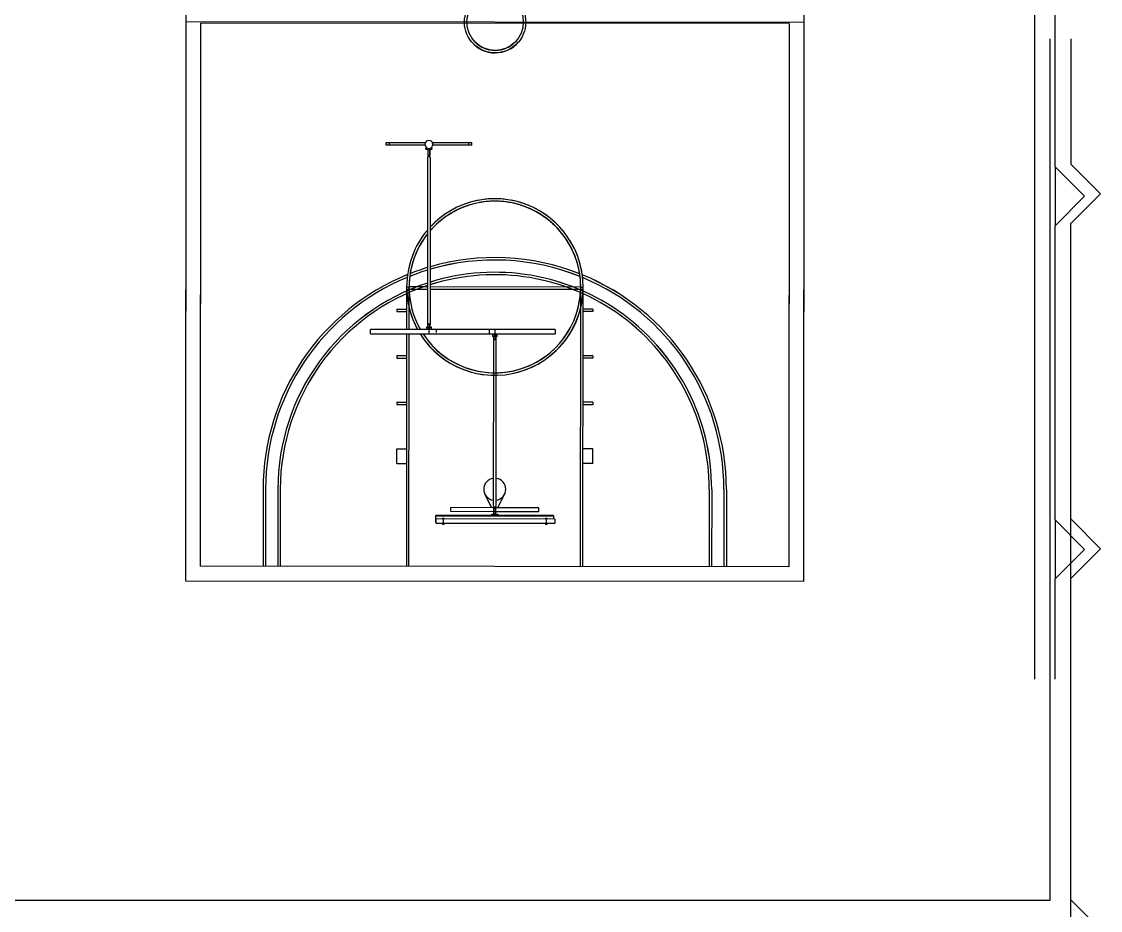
# Model space of a CAD drawing. Header units: inches. Extents: x 9349 to 17082, y 17684 to 25415.
# Drawn here: x 15592 to 16472, y 23291 to 24016 of the extents above; entities that cross this region are included whole.
import ezdxf

# ---------------------------------------------------------------- set-up
doc = ezdxf.new("R2010")
doc.units = ezdxf.units.IN
doc.header["$LTSCALE"] = 0.25
doc.header["$MEASUREMENT"] = 0
doc.layers.add('BACKGROUND', color=8, linetype='Continuous')

msp = doc.modelspace()

# ---------------------------------------------------------------- linework, layer by layer
at = {"layer": 'BACKGROUND'}
for p, q in [((16418.21, 24729.21), (16418.21, 23479.21)), ((15725.89, 23559.39), (15726.53, 24471.39)), ((16230.53, 24471.04), (16229.89, 23559.04)), ((16435.21, 23897.21), (16435.21, 24137.21)), ((16230.21, 24015.04), (15726.21, 24015.39)), ((15737.9, 23571.38), (15738.21, 24014.38)), ((16218.21, 24014.05), (15738.21, 24014.38)), ((16218.21, 24014.05), (16217.9, 23571.05)), ((15725.89, 23559.39), (15726.2, 23999.17)), ((15737.9, 23571.38), (15738.2, 23999.17)), ((16218.2, 23999.17), (16217.9, 23571.05)), ((16230.2, 23999.17), (16229.89, 23559.04)), ((16418.21, 23999.17), (16418.21, 23479.21)), ((16435.21, 23897.21), (16435.21, 23999.17)), ((15889.21, 23917.03), (15891.88, 23917.03)), ((15889.21, 23914.93), (15889.21, 23917.03)), ((15889.21, 23917.03), (15891.88, 23917.03)), ((15889.21, 23914.93), (15889.21, 23917.03)), ((15891.88, 23917.03), (15921.02, 23917.03)), ((15891.88, 23917.03), (15891.88, 23914.93)), ((15891.88, 23917.03), (15921.02, 23917.03)), ((15891.88, 23917.03), (15891.88, 23914.93)), ((15921.02, 23917.03), (15921.02, 23916.41)), ((15921.02, 23917.03), (15921.02, 23916.41)), ((15927.4, 23917.03), (15956.54, 23917.03)), ((15927.4, 23917.03), (15927.4, 23916.4)), ((15927.4, 23917.03), (15956.54, 23917.03)), ((15927.4, 23917.03), (15927.4, 23916.38)), ((15956.54, 23917.03), (15959.21, 23917.03)), ((15956.54, 23917.03), (15956.54, 23914.93)), ((15956.54, 23917.03), (15959.21, 23917.03)), ((15956.54, 23917.03), (15956.54, 23914.93)), ((15959.21, 23914.93), (15959.21, 23917.03)), ((15959.21, 23914.93), (15959.21, 23917.03)), ((15891.88, 23914.93), (15889.21, 23914.93)), ((15891.88, 23914.93), (15889.21, 23914.93)), ((15920.98, 23914.93), (15891.88, 23914.93)), ((15920.98, 23914.93), (15891.88, 23914.93)), ((15921.71, 23911.68), (15921.71, 23912.49)), ((15921.71, 23912.49), (15922.89, 23912.49)), ((15921.71, 23911.68), (15921.71, 23912.49)), ((15921.71, 23912.49), (15922.89, 23912.49)), ((15921.71, 23911.68), (15926.72, 23911.68)), ((15921.71, 23911.61), (15921.71, 23911.68)), ((15921.71, 23911.68), (15926.72, 23911.68)), ((15921.71, 23911.61), (15921.71, 23911.68)), ((15926.72, 23911.61), (15921.71, 23911.61)), ((15926.72, 23911.61), (15921.71, 23911.61)), ((15922.89, 23912.49), (15922.96, 23912.49)), ((15923.46, 23911.36), (15923.46, 23906.15)), ((15923.46, 23911.36), (15923.46, 23906.15)), ((15923.59, 23906.15), (15923.59, 23911.36)), ((15923.59, 23906.15), (15923.59, 23911.36)), ((15923.71, 23911.49), (15924.71, 23911.49)), ((15923.71, 23911.49), (15924.71, 23911.49)), ((15924.84, 23911.36), (15924.84, 23906.15)), ((15924.84, 23911.36), (15924.84, 23906.15)), ((15924.96, 23906.15), (15924.96, 23911.36)), ((15924.96, 23906.15), (15924.96, 23911.36)), ((15925.46, 23912.49), (15925.53, 23912.49)), ((15925.53, 23912.49), (15926.71, 23912.49)), ((15925.53, 23912.49), (15926.71, 23912.49)), ((15926.71, 23912.49), (15926.71, 23911.68)), ((15926.71, 23912.49), (15926.71, 23911.68)), ((15926.72, 23911.68), (15926.72, 23911.61)), ((15926.72, 23911.68), (15926.72, 23911.61)), ((15956.54, 23914.93), (15927.45, 23914.93)), ((15956.54, 23914.93), (15927.45, 23914.93)), ((15959.21, 23914.93), (15956.54, 23914.93)), ((15959.21, 23914.93), (15956.54, 23914.93)), ((15923.02, 23904.65), (15923.02, 23768.23)), ((15923.02, 23904.65), (15923.02, 23768.23)), ((15923.46, 23906.15), (15923.59, 23906.15)), ((15923.46, 23906.15), (15923.59, 23906.15)), ((15923.83, 23906.62), (15923.83, 23905.49)), ((15923.83, 23906.62), (15923.83, 23905.49)), ((15924.58, 23905.49), (15924.58, 23906.62)), ((15924.58, 23905.49), (15924.58, 23906.62)), ((15924.84, 23906.15), (15924.96, 23906.15)), ((15924.84, 23906.15), (15924.96, 23906.15)), ((15925.4, 23768.23), (15925.4, 23904.65)), ((15925.4, 23768.23), (15925.4, 23904.65)), ((16459.21, 23873.21), (16435.21, 23897.21)), ((16459.21, 23873.21), (16435.21, 23897.21)), ((16435.21, 23897.21), (16435.21, 23849.21)), ((16435.21, 23849.21), (16459.21, 23873.21)), ((16435.21, 23849.21), (16459.21, 23873.21)), ((16435.21, 23609.21), (16435.21, 23849.21)), ((16435.21, 23609.21), (16435.21, 23849.21)), ((15906.06, 23799.27), (15906.03, 23764.47)), ((15906.06, 23799.27), (15906.03, 23764.47)), ((15906.06, 23799.27), (15908.06, 23799.26)), ((15906.06, 23799.27), (15908.06, 23799.26)), ((15923.02, 23797.25), (15906.06, 23797.27)), ((15923.02, 23797.25), (15906.06, 23797.27)), ((15908.03, 23764.47), (15908.06, 23799.26)), ((15908.03, 23764.47), (15908.06, 23799.26)), ((15923.02, 23799.25), (15908.06, 23799.26)), ((15923.02, 23799.25), (15908.06, 23799.26)), ((16048.06, 23799.17), (15925.39, 23799.25)), ((16050.06, 23797.16), (15925.39, 23797.25)), ((16050.06, 23797.16), (15925.39, 23797.25)), ((16048.06, 23799.17), (15925.4, 23799.25)), ((16047.9, 23571.17), (16048.06, 23799.17)), ((16047.9, 23571.17), (16048.06, 23799.17)), ((16048.06, 23799.17), (16050.06, 23799.16)), ((16048.06, 23799.17), (16050.06, 23799.16)), ((16049.9, 23571.16), (16050.06, 23799.16)), ((16049.9, 23571.16), (16050.06, 23799.16)), ((15898.05, 23781.27), (15898.05, 23779.27)), ((15898.05, 23781.27), (15906.05, 23781.27)), ((15898.05, 23781.27), (15898.05, 23779.27)), ((15898.05, 23781.27), (15906.05, 23781.27)), ((15898.05, 23779.27), (15906.05, 23779.27)), ((15898.05, 23779.27), (15906.05, 23779.27)), ((16058.05, 23781.16), (16050.05, 23781.16)), ((16058.05, 23781.16), (16050.05, 23781.16)), ((16058.05, 23779.16), (16050.05, 23779.16)), ((16058.05, 23779.16), (16050.05, 23779.16)), ((16058.05, 23781.16), (16058.05, 23779.16)), ((16058.05, 23781.16), (16058.05, 23779.16)), ((15922.21, 23766.51), (15926.21, 23766.51)), ((15922.21, 23766.51), (15922.21, 23766.47)), ((15922.21, 23766.51), (15926.21, 23766.51)), ((15922.21, 23766.51), (15922.21, 23766.47)), ((15922.21, 23766.47), (15922.21, 23764.47)), ((15926.21, 23766.47), (15922.21, 23766.47)), ((15922.21, 23766.47), (15922.21, 23764.44)), ((15926.21, 23766.47), (15922.21, 23766.47)), ((15924.77, 23768.69), (15923.65, 23768.69)), ((15923.65, 23768.63), (15923.65, 23768.69)), ((15924.77, 23768.69), (15923.65, 23768.69)), ((15923.65, 23768.63), (15923.65, 23768.68)), ((15923.65, 23766.51), (15923.65, 23768.63)), ((15923.65, 23766.51), (15923.65, 23768.63)), ((15924.77, 23766.47), (15923.65, 23766.47)), ((15923.65, 23766.47), (15923.65, 23765.93)), ((15924.77, 23766.47), (15923.65, 23766.47)), ((15923.65, 23766.47), (15923.65, 23765.93)), ((15923.71, 23765.93), (15923.71, 23766.43)), ((15923.71, 23766.43), (15924.71, 23766.43)), ((15923.71, 23765.93), (15923.71, 23766.43)), ((15923.71, 23766.43), (15924.71, 23766.43)), ((15923.71, 23766.43), (15923.71, 23765.93)), ((15924.71, 23766.43), (15924.71, 23765.93)), ((15924.71, 23766.43), (15924.71, 23765.93)), ((15924.71, 23765.93), (15924.71, 23766.43)), ((15924.77, 23768.69), (15924.77, 23768.63)), ((15924.77, 23768.68), (15924.77, 23768.63)), ((15924.77, 23768.63), (15924.77, 23766.51)), ((15924.77, 23768.63), (15924.77, 23766.51)), ((15924.77, 23765.93), (15924.77, 23766.47)), ((15924.77, 23765.93), (15924.77, 23766.47)), ((15926.21, 23766.47), (15926.21, 23766.51)), ((15926.21, 23766.47), (15926.21, 23766.51)), ((15926.21, 23764.47), (15926.21, 23766.47)), ((15926.21, 23764.44), (15926.21, 23766.47)), ((15973.3, 23764.48), (15876.54, 23764.48)), ((15973.3, 23764.48), (15876.54, 23764.48)), ((15876.54, 23764.04), (15876.54, 23764.47)), ((15876.54, 23764.04), (15876.54, 23764.47)), ((15876.54, 23760.98), (15876.54, 23764.04)), ((15876.54, 23760.98), (15876.54, 23764.04)), ((15876.54, 23760.98), (15973.3, 23760.98)), ((15876.54, 23760.98), (15973.3, 23760.98)), ((15906.03, 23760.98), (15905.9, 23571.27)), ((15906.03, 23760.98), (15905.9, 23571.27)), ((15907.9, 23571.26), (15908.03, 23760.98)), ((15907.9, 23571.26), (15908.03, 23760.98)), ((15923.65, 23765.93), (15923.71, 23765.93)), ((15923.65, 23765.93), (15923.65, 23764.52)), ((15923.65, 23765.93), (15923.71, 23765.93)), ((15923.65, 23765.93), (15923.65, 23764.44)), ((15923.71, 23765.93), (15923.71, 23764.52)), ((15923.71, 23765.93), (15923.71, 23764.44)), ((15924.09, 23765.95), (15924.09, 23764.14)), ((15924.09, 23765.95), (15924.09, 23764.14)), ((15924.34, 23764.14), (15924.34, 23765.95)), ((15924.34, 23764.14), (15924.34, 23765.95)), ((15924.71, 23765.93), (15924.77, 23765.93)), ((15924.71, 23765.93), (15924.71, 23764.52)), ((15924.71, 23765.93), (15924.77, 23765.93)), ((15924.71, 23765.93), (15924.71, 23764.44)), ((15924.77, 23765.93), (15924.77, 23764.52)), ((15924.77, 23765.93), (15924.77, 23764.44)), ((16027.13, 23764.42), (15930.36, 23764.48)), ((15930.36, 23764.48), (15930.36, 23764.48)), ((15930.36, 23764.31), (15930.36, 23764.39)), ((15930.36, 23764.06), (15930.36, 23764.19)), ((15930.36, 23763.71), (15930.36, 23764)), ((15930.36, 23763.3), (15930.36, 23763.63)), ((15930.36, 23762.95), (15930.36, 23763.2)), ((15930.36, 23762.51), (15930.36, 23762.73)), ((15930.36, 23762.17), (15930.36, 23762.27)), ((15930.36, 23760.98), (16027.13, 23760.92)), ((15973.3, 23764.47), (15973.3, 23764.04)), ((15973.3, 23764.47), (15973.3, 23764.19)), ((15973.3, 23764.17), (15973.3, 23764.04)), ((15973.3, 23764.04), (15973.3, 23760.98)), ((15973.3, 23764.04), (15973.3, 23763.87)), ((15973.3, 23763.87), (15973.3, 23763.49)), ((15973.3, 23763.45), (15973.3, 23763.05)), ((15973.3, 23762.97), (15973.3, 23762.72)), ((15976.03, 23760.99), (15976.03, 23758.96)), ((15976.03, 23758.96), (15980.03, 23758.96)), ((15976.03, 23758.96), (15976.03, 23758.92)), ((15980.03, 23758.92), (15976.03, 23758.92)), ((15977.47, 23760.99), (15977.47, 23759.5)), ((15977.53, 23759.5), (15977.47, 23759.5)), ((15977.47, 23759.5), (15977.47, 23758.96)), ((15977.47, 23758.96), (15978.59, 23758.96)), ((15977.47, 23756.8), (15977.47, 23758.92)), ((15977.53, 23760.99), (15977.53, 23759.5)), ((15977.53, 23759), (15977.53, 23759.5)), ((15977.53, 23759.5), (15977.53, 23759)), ((15978.53, 23759), (15977.53, 23759)), ((15977.91, 23761.29), (15977.91, 23759.48)), ((15978.16, 23759.48), (15978.16, 23761.29)), ((15978.53, 23760.98), (15978.53, 23759.5)), ((15978.59, 23759.5), (15978.53, 23759.5)), ((15978.53, 23759.5), (15978.53, 23759)), ((15978.53, 23759), (15978.53, 23759.5)), ((15978.6, 23760.98), (15978.59, 23759.5)), ((15978.59, 23758.96), (15978.59, 23759.5)), ((15978.59, 23758.92), (15978.59, 23756.8)), ((15980.03, 23758.96), (15980.03, 23760.98)), ((15980.03, 23758.92), (15980.03, 23758.96)), ((16027.13, 23764.42), (16027.13, 23761.35)), ((16027.13, 23761.35), (16027.13, 23760.92)), ((15976.84, 23757.2), (15976.75, 23620.78)), ((15977.47, 23756.75), (15977.47, 23756.8)), ((15977.47, 23756.74), (15978.59, 23756.74)), ((15978.59, 23756.8), (15978.59, 23756.75)), ((15979.12, 23620.78), (15979.22, 23757.2)), ((15898.02, 23743.27), (15898.02, 23741.27)), ((15898.02, 23743.27), (15906.02, 23743.27)), ((15898.02, 23743.27), (15898.02, 23741.27)), ((15898.02, 23743.27), (15906.02, 23743.27)), ((15898.02, 23741.27), (15906.02, 23741.27)), ((15898.02, 23741.27), (15906.02, 23741.27)), ((16058.02, 23743.16), (16050.02, 23743.16)), ((16058.02, 23743.16), (16050.02, 23743.16)), ((16058.02, 23741.16), (16050.02, 23741.16)), ((16058.02, 23741.16), (16050.02, 23741.16)), ((16058.02, 23743.16), (16058.02, 23741.16)), ((16058.02, 23743.16), (16058.02, 23741.16)), ((15897.99, 23705.27), (15897.99, 23703.27)), ((15897.99, 23705.27), (15905.99, 23705.27)), ((15897.99, 23705.27), (15897.99, 23703.27)), ((15897.99, 23705.27), (15905.99, 23705.27)), ((16057.99, 23705.16), (16049.99, 23705.16)), ((16057.99, 23705.16), (16049.99, 23705.16)), ((16057.99, 23705.16), (16057.99, 23703.16)), ((16057.99, 23705.16), (16057.99, 23703.16)), ((15897.99, 23703.27), (15905.99, 23703.27)), ((15897.99, 23703.27), (15905.99, 23703.27)), ((16057.99, 23703.16), (16049.99, 23703.16)), ((16057.99, 23703.16), (16049.99, 23703.16)), ((15897.96, 23655.27), (15897.97, 23667.27)), ((15897.96, 23655.27), (15897.97, 23667.27)), ((15897.97, 23667.27), (15905.97, 23667.27)), ((15897.97, 23667.27), (15905.97, 23667.27)), ((16057.97, 23667.16), (16049.97, 23667.16)), ((16057.97, 23667.16), (16049.97, 23667.16)), ((16057.96, 23655.16), (16057.97, 23667.16)), ((16057.96, 23655.16), (16057.97, 23667.16)), ((15897.96, 23655.27), (15905.96, 23655.27)), ((15897.96, 23655.27), (15905.96, 23655.27)), ((16057.96, 23655.16), (16049.96, 23655.16)), ((16057.96, 23655.16), (16049.96, 23655.16)), ((15788.94, 23634.35), (15788.9, 23571.35)), ((15788.94, 23634.35), (15788.9, 23571.35)), ((15790.94, 23634.35), (15790.9, 23571.35)), ((15790.94, 23634.35), (15790.9, 23571.35)), ((15800.94, 23634.34), (15800.9, 23571.34)), ((15800.94, 23634.34), (15800.9, 23571.34)), ((15802.94, 23634.34), (15802.9, 23571.34)), ((15802.94, 23634.34), (15802.9, 23571.34)), ((16152.94, 23634.09), (16152.9, 23571.09)), ((16152.94, 23634.09), (16152.9, 23571.09)), ((16154.94, 23634.09), (16154.9, 23571.09)), ((16154.94, 23634.09), (16154.9, 23571.09)), ((16164.94, 23634.08), (16164.9, 23571.08)), ((16164.94, 23634.08), (16164.9, 23571.08)), ((16166.94, 23634.08), (16166.9, 23571.08)), ((16166.94, 23634.08), (16166.9, 23571.08)), ((15975.43, 23619.22), (15969.91, 23630.16)), ((15980.43, 23619.21), (15985.97, 23630.15)), ((15977.18, 23619.22), (15941.93, 23619.24)), ((15941.93, 23619.24), (15941.93, 23616.24)), ((15977.31, 23619.29), (15977.18, 23619.29)), ((15977.18, 23619.29), (15977.18, 23614.07)), ((15977.3, 23614.07), (15977.31, 23619.29)), ((15977.58, 23619.22), (15977.31, 23619.22)), ((15977.55, 23619.94), (15977.55, 23618.81)), ((15978.56, 23619.21), (15978.28, 23619.21)), ((15978.3, 23618.81), (15978.3, 23619.94)), ((15978.56, 23619.28), (15978.55, 23614.07)), ((15978.68, 23619.28), (15978.56, 23619.28)), ((15978.68, 23614.07), (15978.68, 23619.28)), ((16013.93, 23619.19), (15978.68, 23619.21)), ((16013.93, 23616.19), (16013.93, 23619.19)), ((15929.92, 23607.21), (15929.93, 23612.35)), ((15929.93, 23612.51), (15929.93, 23612.78)), ((16025.93, 23612.71), (15929.93, 23612.78)), ((15929.93, 23612.51), (16025.93, 23612.44)), ((15929.93, 23612.35), (15929.93, 23612.51)), ((16025.93, 23612.44), (15929.93, 23612.51)), ((16025.93, 23612.29), (15929.93, 23612.35)), ((16027.02, 23609.96), (15930.25, 23610.03)), ((15930.25, 23606.53), (15930.25, 23610.03)), ((15935.36, 23610.62), (15935.43, 23610.62)), ((15935.36, 23610.62), (15935.36, 23610.02)), ((15935.43, 23610.62), (15936.43, 23610.62)), ((15935.43, 23610.62), (15935.43, 23610.02)), ((15936.43, 23610.62), (15936.49, 23610.62)), ((15936.43, 23610.62), (15936.43, 23610.02)), ((15936.49, 23610.62), (15936.49, 23610.02)), ((15941.93, 23616.24), (15977.18, 23616.22)), ((15975.42, 23613.82), (15980.43, 23613.81)), ((15975.42, 23613.76), (15975.42, 23613.82)), ((15975.42, 23612.94), (15975.42, 23613.76)), ((15980.43, 23613.75), (15975.42, 23613.76)), ((15976.61, 23612.94), (15975.42, 23612.94)), ((15977.31, 23616.22), (15978.56, 23616.21)), ((15978.43, 23613.94), (15977.43, 23613.94)), ((15978.68, 23616.21), (16013.93, 23616.19)), ((15980.42, 23612.94), (15979.25, 23612.94)), ((15980.42, 23613.75), (15980.42, 23612.94)), ((15980.43, 23613.81), (15980.43, 23613.75)), ((16019.36, 23610.56), (16019.43, 23610.56)), ((16019.36, 23610.56), (16019.36, 23609.97)), ((16019.43, 23610.56), (16020.43, 23610.56)), ((16019.43, 23610.56), (16019.43, 23609.97)), ((16020.43, 23610.56), (16020.49, 23610.56)), ((16020.43, 23610.56), (16020.43, 23609.97)), ((16020.49, 23610.56), (16020.49, 23609.97)), ((16025.93, 23612.71), (16025.93, 23612.44)), ((16025.93, 23612.44), (16025.93, 23612.29)), ((16025.93, 23612.29), (16025.93, 23609.96)), ((16027.02, 23609.96), (16027.02, 23606.46)), ((16459.21, 23585.21), (16435.21, 23609.21)), ((16459.21, 23585.21), (16435.21, 23609.21)), ((16435.21, 23609.21), (16435.21, 23561.21)), ((15929.92, 23607.05), (15929.92, 23607.21)), ((15930.25, 23607.21), (15929.92, 23607.21)), ((15930.25, 23607.05), (15929.92, 23607.05)), ((15929.92, 23606.78), (15929.92, 23607.05)), ((15930.25, 23607.05), (15929.92, 23607.05)), ((15930.25, 23606.78), (15929.92, 23606.78)), ((15930.25, 23606.53), (16027.02, 23606.46)), ((15935.36, 23606.53), (15935.36, 23605.62)), ((15935.42, 23605.62), (15935.36, 23605.62)), ((15935.42, 23606.53), (15935.42, 23605.62)), ((15936.42, 23605.62), (15935.42, 23605.62)), ((15936.42, 23606.53), (15936.42, 23605.62)), ((15936.49, 23605.62), (15936.42, 23605.62)), ((15936.49, 23606.53), (15936.49, 23605.62)), ((16019.36, 23606.47), (16019.36, 23605.56)), ((16019.42, 23605.56), (16019.36, 23605.56)), ((16019.42, 23606.47), (16019.42, 23605.56)), ((16020.42, 23605.56), (16019.42, 23605.56)), ((16020.42, 23606.47), (16020.42, 23605.56)), ((16020.49, 23605.56), (16020.42, 23605.56)), ((16020.49, 23606.47), (16020.49, 23605.56)), ((16435.21, 23561.21), (16459.21, 23585.21)), ((16435.21, 23561.21), (16459.21, 23585.21)), ((16217.9, 23571.05), (15737.9, 23571.38)), ((16217.9, 23571.05), (15737.9, 23571.38)), ((16229.89, 23559.04), (15725.89, 23559.39)), ((16229.89, 23559.04), (15725.89, 23559.39)), ((16435.21, 23479.21), (16435.21, 23561.21)), ((16435.21, 23479.21), (16435.21, 23561.21))]:
    msp.add_line(p, q, dxfattribs=at)
for points in [[(13897.46, 23299.2), (16430.97, 23299.2), (16430.97, 24001.53)], [(16448, 24001.53), (16448, 23899.33)], [(16448, 23851.08), (16472.1, 23875.18), (16448, 23899.32)], [(16448, 23561.51), (16472.1, 23585.6), (16448, 23610.02)], [(16448.01, 23265.15), (16465.02, 23282.16), (16448.01, 23299.22)]]:
    msp.add_lwpolyline(points, dxfattribs=at)
at = {"layer": 'BACKGROUND', "ltscale": 1.359887}
msp.add_lwpolyline([(16448, 22953.66), (16448, 23851.11)], dxfattribs=at)
at = {"layer": 'BACKGROUND', "flags": 128}
for points in [[(15924.09, 23764.14), (15924.09, 23764.09), (15924.09, 23764.03), (15924.09, 23763.98), (15924.09, 23763.92), (15924.09, 23763.86), (15924.09, 23763.8), (15924.09, 23763.74), (15924.09, 23763.68), (15924.09, 23763.61), (15924.09, 23763.55), (15924.09, 23763.48), (15924.09, 23763.41), (15924.09, 23763.34), (15924.09, 23763.27), (15924.09, 23763.19), (15924.09, 23763.12), (15924.09, 23763.05), (15924.09, 23762.97), (15924.09, 23762.9), (15924.09, 23762.82), (15924.09, 23762.75), (15924.09, 23762.67), (15924.09, 23762.6), (15924.09, 23762.52), (15924.09, 23762.45), (15924.09, 23762.38), (15924.09, 23762.3), (15924.09, 23762.23), (15924.09, 23762.16), (15924.09, 23762.09), (15924.09, 23762.02), (15924.09, 23761.95), (15924.09, 23761.88), (15924.09, 23761.81), (15924.09, 23761.75), (15924.09, 23761.69), (15924.09, 23761.62), (15924.09, 23761.57), (15924.09, 23761.51), (15924.09, 23761.45), (15924.09, 23761.4), (15924.09, 23761.35), (15924.09, 23761.3), (15924.09, 23761.25), (15924.09, 23761.2), (15924.09, 23761.16), (15924.09, 23761.12), (15924.09, 23761.08), (15924.09, 23761.05), (15924.09, 23761.02), (15924.09, 23760.99), (15924.09, 23760.96), (15924.09, 23760.94), (15924.09, 23760.92), (15924.09, 23760.9), (15924.09, 23760.88), (15924.09, 23760.87), (15924.09, 23760.86), (15924.09, 23760.86), (15924.09, 23760.85), (15924.09, 23760.85)], [(15924.09, 23764.14), (15924.09, 23764.09), (15924.09, 23764.03), (15924.09, 23763.98), (15924.09, 23763.92), (15924.09, 23763.86), (15924.09, 23763.8), (15924.09, 23763.74), (15924.09, 23763.68), (15924.09, 23763.61), (15924.09, 23763.55), (15924.09, 23763.48), (15924.09, 23763.41), (15924.09, 23763.34), (15924.09, 23763.27), (15924.09, 23763.19), (15924.09, 23763.12), (15924.09, 23763.05), (15924.09, 23762.97), (15924.09, 23762.9), (15924.09, 23762.82), (15924.09, 23762.75), (15924.09, 23762.67), (15924.09, 23762.6), (15924.09, 23762.52), (15924.09, 23762.45), (15924.09, 23762.38), (15924.09, 23762.3), (15924.09, 23762.23), (15924.09, 23762.16), (15924.09, 23762.09), (15924.09, 23762.02), (15924.09, 23761.95), (15924.09, 23761.88), (15924.09, 23761.81), (15924.09, 23761.75), (15924.09, 23761.69), (15924.09, 23761.62), (15924.09, 23761.57), (15924.09, 23761.51), (15924.09, 23761.45), (15924.09, 23761.4), (15924.09, 23761.35), (15924.09, 23761.3), (15924.09, 23761.25), (15924.09, 23761.2), (15924.09, 23761.16), (15924.09, 23761.12), (15924.09, 23761.08), (15924.09, 23761.05), (15924.09, 23761.02), (15924.09, 23760.99), (15924.09, 23760.96), (15924.09, 23760.94), (15924.09, 23760.92), (15924.09, 23760.9), (15924.09, 23760.88), (15924.09, 23760.87), (15924.09, 23760.86), (15924.09, 23760.86), (15924.09, 23760.85), (15924.09, 23760.85)], [(15924.09, 23760.85), (15924.09, 23760.85), (15924.09, 23760.86), (15924.09, 23760.87), (15924.09, 23760.88), (15924.09, 23760.89), (15924.09, 23760.91), (15924.09, 23760.93), (15924.09, 23760.95), (15924.09, 23760.97), (15924.09, 23761)], [(15924.09, 23760.85), (15924.09, 23760.85), (15924.09, 23760.86), (15924.09, 23760.87), (15924.09, 23760.88), (15924.09, 23760.89), (15924.09, 23760.91), (15924.09, 23760.93), (15924.09, 23760.95), (15924.09, 23760.97), (15924.09, 23761)], [(15924.21, 23760.73), (15924.21, 23760.73), (15924.2, 23760.73), (15924.2, 23760.73), (15924.19, 23760.73), (15924.19, 23760.73), (15924.18, 23760.73), (15924.18, 23760.73), (15924.17, 23760.73), (15924.17, 23760.74), (15924.16, 23760.74), (15924.16, 23760.74), (15924.15, 23760.74), (15924.15, 23760.74), (15924.14, 23760.75), (15924.14, 23760.75), (15924.14, 23760.75), (15924.13, 23760.76), (15924.13, 23760.76), (15924.13, 23760.76), (15924.12, 23760.77), (15924.12, 23760.77), (15924.11, 23760.77), (15924.11, 23760.78), (15924.11, 23760.78), (15924.11, 23760.79), (15924.1, 23760.79), (15924.1, 23760.79), (15924.1, 23760.8), (15924.1, 23760.8), (15924.09, 23760.81), (15924.09, 23760.81), (15924.09, 23760.82), (15924.09, 23760.82), (15924.09, 23760.83), (15924.09, 23760.83), (15924.09, 23760.84), (15924.09, 23760.84), (15924.09, 23760.85), (15924.09, 23760.85), (15924.09, 23760.85)], [(15924.21, 23760.73), (15924.21, 23760.73), (15924.2, 23760.73), (15924.2, 23760.73), (15924.19, 23760.73), (15924.19, 23760.73), (15924.18, 23760.73), (15924.18, 23760.73), (15924.17, 23760.73), (15924.17, 23760.74), (15924.16, 23760.74), (15924.16, 23760.74), (15924.15, 23760.74), (15924.15, 23760.74), (15924.14, 23760.75), (15924.14, 23760.75), (15924.14, 23760.75), (15924.13, 23760.76), (15924.13, 23760.76), (15924.13, 23760.76), (15924.12, 23760.77), (15924.12, 23760.77), (15924.11, 23760.77), (15924.11, 23760.78), (15924.11, 23760.78), (15924.11, 23760.79), (15924.1, 23760.79), (15924.1, 23760.79), (15924.1, 23760.8), (15924.1, 23760.8), (15924.09, 23760.81), (15924.09, 23760.81), (15924.09, 23760.82), (15924.09, 23760.82), (15924.09, 23760.83), (15924.09, 23760.83), (15924.09, 23760.84), (15924.09, 23760.84), (15924.09, 23760.85), (15924.09, 23760.85), (15924.09, 23760.85)], [(15924.34, 23760.85), (15924.34, 23760.85), (15924.34, 23760.84), (15924.34, 23760.84), (15924.33, 23760.83), (15924.33, 23760.83), (15924.33, 23760.82), (15924.33, 23760.82), (15924.33, 23760.81), (15924.33, 23760.81), (15924.33, 23760.8), (15924.32, 23760.8), (15924.32, 23760.8), (15924.32, 23760.79), (15924.32, 23760.79), (15924.31, 23760.78), (15924.31, 23760.78), (15924.31, 23760.77), (15924.31, 23760.77), (15924.3, 23760.77), (15924.3, 23760.76), (15924.29, 23760.76), (15924.29, 23760.76), (15924.29, 23760.75), (15924.28, 23760.75), (15924.28, 23760.75), (15924.27, 23760.75), (15924.27, 23760.74), (15924.27, 23760.74), (15924.26, 23760.74), (15924.26, 23760.74), (15924.25, 23760.73), (15924.25, 23760.73), (15924.24, 23760.73), (15924.24, 23760.73), (15924.23, 23760.73), (15924.23, 23760.73), (15924.22, 23760.73), (15924.22, 23760.73), (15924.21, 23760.73), (15924.21, 23760.73)], [(15924.34, 23760.85), (15924.34, 23760.85), (15924.34, 23760.84), (15924.34, 23760.84), (15924.33, 23760.83), (15924.33, 23760.83), (15924.33, 23760.82), (15924.33, 23760.82), (15924.33, 23760.81), (15924.33, 23760.81), (15924.33, 23760.8), (15924.32, 23760.8), (15924.32, 23760.8), (15924.32, 23760.79), (15924.32, 23760.79), (15924.31, 23760.78), (15924.31, 23760.78), (15924.31, 23760.77), (15924.31, 23760.77), (15924.3, 23760.77), (15924.3, 23760.76), (15924.29, 23760.76), (15924.29, 23760.76), (15924.29, 23760.75), (15924.28, 23760.75), (15924.28, 23760.75), (15924.27, 23760.75), (15924.27, 23760.74), (15924.27, 23760.74), (15924.26, 23760.74), (15924.26, 23760.74), (15924.25, 23760.73), (15924.25, 23760.73), (15924.24, 23760.73), (15924.24, 23760.73), (15924.23, 23760.73), (15924.23, 23760.73), (15924.22, 23760.73), (15924.22, 23760.73), (15924.21, 23760.73), (15924.21, 23760.73)], [(15924.34, 23760.85), (15924.34, 23760.85), (15924.34, 23760.86), (15924.34, 23760.87), (15924.34, 23760.88), (15924.34, 23760.89), (15924.34, 23760.91), (15924.34, 23760.93), (15924.34, 23760.95), (15924.34, 23760.97), (15924.34, 23761), (15924.34, 23761.03), (15924.34, 23761.07), (15924.34, 23761.1), (15924.34, 23761.14), (15924.34, 23761.18), (15924.34, 23761.22), (15924.34, 23761.27), (15924.34, 23761.32), (15924.34, 23761.37), (15924.34, 23761.42), (15924.34, 23761.48), (15924.34, 23761.53), (15924.34, 23761.59), (15924.34, 23761.65), (15924.34, 23761.72), (15924.34, 23761.78), (15924.34, 23761.84), (15924.34, 23761.91), (15924.34, 23761.98), (15924.34, 23762.05), (15924.34, 23762.12), (15924.34, 23762.19), (15924.34, 23762.26), (15924.34, 23762.34), (15924.34, 23762.41), (15924.34, 23762.48), (15924.34, 23762.56), (15924.34, 23762.63), (15924.34, 23762.71), (15924.34, 23762.78), (15924.34, 23762.86), (15924.34, 23762.93), (15924.34, 23763.01), (15924.34, 23763.08), (15924.34, 23763.15), (15924.34, 23763.23), (15924.34, 23763.3), (15924.34, 23763.37), (15924.34, 23763.44), (15924.34, 23763.51), (15924.34, 23763.58), (15924.34, 23763.64), (15924.34, 23763.71), (15924.34, 23763.77), (15924.34, 23763.83), (15924.34, 23763.89), (15924.34, 23763.95), (15924.34, 23764.01), (15924.34, 23764.06), (15924.34, 23764.11), (15924.34, 23764.14)], [(15924.34, 23760.85), (15924.34, 23760.85), (15924.34, 23760.86), (15924.34, 23760.87), (15924.34, 23760.88), (15924.34, 23760.89), (15924.34, 23760.91), (15924.34, 23760.93), (15924.34, 23760.95), (15924.34, 23760.97), (15924.34, 23761), (15924.34, 23761.03), (15924.34, 23761.07), (15924.34, 23761.1), (15924.34, 23761.14), (15924.34, 23761.18), (15924.34, 23761.22), (15924.34, 23761.27), (15924.34, 23761.32), (15924.34, 23761.37), (15924.34, 23761.42), (15924.34, 23761.48), (15924.34, 23761.53), (15924.34, 23761.59), (15924.34, 23761.65), (15924.34, 23761.72), (15924.34, 23761.78), (15924.34, 23761.84), (15924.34, 23761.91), (15924.34, 23761.98), (15924.34, 23762.05), (15924.34, 23762.12), (15924.34, 23762.19), (15924.34, 23762.26), (15924.34, 23762.34), (15924.34, 23762.41), (15924.34, 23762.48), (15924.34, 23762.56), (15924.34, 23762.63), (15924.34, 23762.71), (15924.34, 23762.78), (15924.34, 23762.86), (15924.34, 23762.93), (15924.34, 23763.01), (15924.34, 23763.08), (15924.34, 23763.15), (15924.34, 23763.23), (15924.34, 23763.3), (15924.34, 23763.37), (15924.34, 23763.44), (15924.34, 23763.51), (15924.34, 23763.58), (15924.34, 23763.64), (15924.34, 23763.71), (15924.34, 23763.77), (15924.34, 23763.83), (15924.34, 23763.89), (15924.34, 23763.95), (15924.34, 23764.01), (15924.34, 23764.06), (15924.34, 23764.11), (15924.34, 23764.14)], [(15924.34, 23761), (15924.34, 23760.97), (15924.34, 23760.95), (15924.34, 23760.93), (15924.34, 23760.91), (15924.34, 23760.89), (15924.34, 23760.88), (15924.34, 23760.87), (15924.34, 23760.86), (15924.34, 23760.85), (15924.34, 23760.85)], [(15924.34, 23761), (15924.34, 23760.97), (15924.34, 23760.95), (15924.34, 23760.93), (15924.34, 23760.91), (15924.34, 23760.89), (15924.34, 23760.88), (15924.34, 23760.87), (15924.34, 23760.86), (15924.34, 23760.85), (15924.34, 23760.85)], [(15977.91, 23764.58), (15977.91, 23764.58), (15977.91, 23764.59), (15977.91, 23764.59), (15977.91, 23764.6), (15977.91, 23764.6), (15977.91, 23764.61), (15977.91, 23764.61), (15977.92, 23764.62), (15977.92, 23764.62), (15977.92, 23764.63), (15977.92, 23764.63), (15977.92, 23764.63), (15977.93, 23764.64), (15977.93, 23764.64), (15977.93, 23764.65), (15977.93, 23764.65), (15977.94, 23764.66), (15977.94, 23764.66), (15977.94, 23764.66), (15977.95, 23764.67), (15977.95, 23764.67), (15977.96, 23764.67), (15977.96, 23764.68), (15977.96, 23764.68), (15977.97, 23764.68), (15977.97, 23764.68), (15977.98, 23764.69), (15977.98, 23764.69), (15977.99, 23764.69), (15977.99, 23764.69), (15977.99, 23764.69), (15978, 23764.7), (15978, 23764.7), (15978.01, 23764.7), (15978.01, 23764.7), (15978.02, 23764.7), (15978.02, 23764.7), (15978.03, 23764.7), (15978.03, 23764.7), (15978.04, 23764.7)], [(15977.91, 23764.43), (15977.91, 23764.46), (15977.91, 23764.48), (15977.91, 23764.5), (15977.91, 23764.52), (15977.91, 23764.54), (15977.91, 23764.55), (15977.91, 23764.56), (15977.91, 23764.57), (15977.91, 23764.58), (15977.91, 23764.58)], [(15977.91, 23764.58), (15977.91, 23764.58), (15977.91, 23764.57), (15977.91, 23764.56), (15977.91, 23764.55), (15977.91, 23764.54), (15977.91, 23764.52), (15977.91, 23764.5), (15977.91, 23764.48), (15977.91, 23764.46), (15977.91, 23764.43), (15977.91, 23764.4), (15977.91, 23764.36), (15977.91, 23764.33), (15977.91, 23764.29), (15977.91, 23764.25), (15977.91, 23764.21), (15977.91, 23764.16), (15977.91, 23764.11), (15977.91, 23764.06), (15977.91, 23764.01), (15977.91, 23763.95), (15977.91, 23763.9), (15977.91, 23763.84), (15977.91, 23763.78), (15977.91, 23763.71), (15977.91, 23763.65), (15977.91, 23763.59), (15977.91, 23763.52), (15977.91, 23763.45), (15977.91, 23763.38), (15977.91, 23763.31), (15977.91, 23763.24), (15977.91, 23763.17), (15977.91, 23763.09), (15977.91, 23763.02), (15977.91, 23762.95), (15977.91, 23762.87), (15977.91, 23762.8), (15977.91, 23762.72), (15977.91, 23762.65), (15977.91, 23762.57), (15977.91, 23762.5), (15977.91, 23762.42), (15977.91, 23762.35), (15977.91, 23762.28), (15977.91, 23762.2), (15977.91, 23762.13), (15977.91, 23762.06), (15977.91, 23761.99), (15977.91, 23761.92), (15977.91, 23761.85), (15977.91, 23761.79), (15977.91, 23761.72), (15977.91, 23761.66), (15977.91, 23761.6), (15977.91, 23761.54), (15977.91, 23761.48), (15977.91, 23761.42), (15977.91, 23761.37), (15977.91, 23761.32), (15977.91, 23761.29)], [(15978.04, 23764.7), (15978.04, 23764.7), (15978.05, 23764.7), (15978.05, 23764.7), (15978.06, 23764.7), (15978.06, 23764.7), (15978.06, 23764.7), (15978.07, 23764.7), (15978.07, 23764.7), (15978.08, 23764.69), (15978.08, 23764.69), (15978.09, 23764.69), (15978.09, 23764.69), (15978.1, 23764.68), (15978.1, 23764.68), (15978.11, 23764.68), (15978.11, 23764.68), (15978.11, 23764.67), (15978.12, 23764.67), (15978.12, 23764.67), (15978.12, 23764.66), (15978.13, 23764.66), (15978.13, 23764.66), (15978.13, 23764.65), (15978.14, 23764.65), (15978.14, 23764.64), (15978.14, 23764.64), (15978.15, 23764.64), (15978.15, 23764.63), (15978.15, 23764.63), (15978.15, 23764.62), (15978.15, 23764.62), (15978.15, 23764.61), (15978.16, 23764.61), (15978.16, 23764.6), (15978.16, 23764.6), (15978.16, 23764.59), (15978.16, 23764.59), (15978.16, 23764.58), (15978.16, 23764.58), (15978.16, 23764.58)], [(15978.16, 23761.29), (15978.16, 23761.34), (15978.16, 23761.39), (15978.16, 23761.45), (15978.16, 23761.51), (15978.16, 23761.57), (15978.16, 23761.63), (15978.16, 23761.69), (15978.16, 23761.75), (15978.16, 23761.82), (15978.16, 23761.88), (15978.16, 23761.95), (15978.16, 23762.02), (15978.16, 23762.09), (15978.16, 23762.16), (15978.16, 23762.24), (15978.16, 23762.31), (15978.16, 23762.38), (15978.16, 23762.46), (15978.16, 23762.53), (15978.16, 23762.61), (15978.16, 23762.68), (15978.16, 23762.76), (15978.16, 23762.83), (15978.16, 23762.91), (15978.16, 23762.98), (15978.16, 23763.05), (15978.16, 23763.13), (15978.16, 23763.2), (15978.16, 23763.27), (15978.16, 23763.34), (15978.16, 23763.41), (15978.16, 23763.48), (15978.16, 23763.55), (15978.16, 23763.62), (15978.16, 23763.68), (15978.16, 23763.74), (15978.16, 23763.8), (15978.16, 23763.86), (15978.16, 23763.92), (15978.16, 23763.98), (15978.16, 23764.03), (15978.16, 23764.08), (15978.16, 23764.13), (15978.16, 23764.18), (15978.16, 23764.23), (15978.16, 23764.27), (15978.16, 23764.31), (15978.16, 23764.35), (15978.16, 23764.38), (15978.16, 23764.41), (15978.16, 23764.44), (15978.16, 23764.47), (15978.16, 23764.49), (15978.16, 23764.51), (15978.16, 23764.53), (15978.16, 23764.55), (15978.16, 23764.56), (15978.16, 23764.57), (15978.16, 23764.57), (15978.16, 23764.58), (15978.16, 23764.58)], [(15978.16, 23764.58), (15978.16, 23764.57), (15978.16, 23764.57), (15978.16, 23764.56), (15978.16, 23764.55), (15978.16, 23764.54), (15978.16, 23764.52), (15978.16, 23764.5), (15978.16, 23764.48), (15978.16, 23764.46), (15978.16, 23764.43)], [(15935.8, 23610.15), (15935.8, 23610.15), (15935.8, 23610.14), (15935.8, 23610.14), (15935.8, 23610.13), (15935.8, 23610.11), (15935.8, 23610.1), (15935.8, 23610.08), (15935.8, 23610.06), (15935.8, 23610.03), (15935.8, 23610), (15935.8, 23609.97), (15935.8, 23609.94), (15935.8, 23609.9), (15935.8, 23609.86), (15935.8, 23609.82), (15935.8, 23609.78), (15935.8, 23609.73), (15935.8, 23609.69), (15935.8, 23609.63), (15935.8, 23609.58), (15935.8, 23609.53), (15935.8, 23609.47), (15935.8, 23609.41), (15935.8, 23609.35), (15935.8, 23609.29), (15935.8, 23609.22), (15935.8, 23609.16), (15935.8, 23609.09), (15935.8, 23609.02), (15935.8, 23608.96), (15935.8, 23608.88), (15935.8, 23608.81), (15935.8, 23608.74), (15935.8, 23608.67), (15935.8, 23608.59), (15935.8, 23608.52), (15935.8, 23608.45), (15935.8, 23608.37), (15935.8, 23608.3), (15935.8, 23608.22), (15935.8, 23608.15), (15935.8, 23608.07), (15935.8, 23608), (15935.8, 23607.92), (15935.8, 23607.85), (15935.8, 23607.78), (15935.8, 23607.71), (15935.8, 23607.63), (15935.8, 23607.56), (15935.8, 23607.5), (15935.8, 23607.43), (15935.8, 23607.36), (15935.8, 23607.3), (15935.8, 23607.23), (15935.8, 23607.17), (15935.8, 23607.11), (15935.8, 23607.05), (15935.8, 23607), (15935.8, 23606.94), (15935.8, 23606.89), (15935.8, 23606.84), (15935.8, 23606.8), (15935.8, 23606.75), (15935.8, 23606.71), (15935.8, 23606.67), (15935.8, 23606.63), (15935.8, 23606.6), (15935.8, 23606.56), (15935.8, 23606.54), (15935.8, 23606.51), (15935.8, 23606.49), (15935.8, 23606.46), (15935.8, 23606.45), (15935.8, 23606.43), (15935.8, 23606.42), (15935.8, 23606.41), (15935.8, 23606.4), (15935.8, 23606.4), (15935.8, 23606.4)], [(15936.05, 23606.4), (15936.05, 23606.4), (15936.05, 23606.41), (15936.05, 23606.41), (15936.05, 23606.42), (15936.05, 23606.44), (15936.05, 23606.45), (15936.05, 23606.47), (15936.05, 23606.5), (15936.05, 23606.52), (15936.05, 23606.55), (15936.05, 23606.58), (15936.05, 23606.61), (15936.05, 23606.65), (15936.05, 23606.69), (15936.05, 23606.73), (15936.05, 23606.77), (15936.05, 23606.82), (15936.05, 23606.87), (15936.05, 23606.92), (15936.05, 23606.97), (15936.05, 23607.02), (15936.05, 23607.08), (15936.05, 23607.14), (15936.05, 23607.2), (15936.05, 23607.26), (15936.05, 23607.33), (15936.05, 23607.39), (15936.05, 23607.46), (15936.05, 23607.53), (15936.05, 23607.6), (15936.05, 23607.67), (15936.05, 23607.74), (15936.05, 23607.81), (15936.05, 23607.88), (15936.05, 23607.96), (15936.05, 23608.03), (15936.05, 23608.11), (15936.05, 23608.18), (15936.05, 23608.26), (15936.05, 23608.33), (15936.05, 23608.41), (15936.05, 23608.48), (15936.05, 23608.55), (15936.05, 23608.63), (15936.05, 23608.7), (15936.05, 23608.77), (15936.05, 23608.85), (15936.05, 23608.92), (15936.05, 23608.99), (15936.05, 23609.06), (15936.05, 23609.12), (15936.05, 23609.19), (15936.05, 23609.25), (15936.05, 23609.32), (15936.05, 23609.38), (15936.05, 23609.44), (15936.05, 23609.5), (15936.05, 23609.55), (15936.05, 23609.61), (15936.05, 23609.66), (15936.05, 23609.71), (15936.05, 23609.75), (15936.05, 23609.8), (15936.05, 23609.84), (15936.05, 23609.88), (15936.05, 23609.92), (15936.05, 23609.95), (15936.05, 23609.99), (15936.05, 23610.02), (15936.05, 23610.04), (15936.05, 23610.07), (15936.05, 23610.09), (15936.05, 23610.1), (15936.05, 23610.12), (15936.05, 23610.13), (15936.05, 23610.14), (15936.05, 23610.15), (15936.05, 23610.15), (15936.05, 23610.15)], [(16019.8, 23610.09), (16019.8, 23610.09), (16019.8, 23610.09), (16019.8, 23610.08), (16019.8, 23610.07), (16019.8, 23610.05), (16019.8, 23610.04), (16019.8, 23610.02), (16019.8, 23610), (16019.8, 23609.97), (16019.8, 23609.94), (16019.8, 23609.91), (16019.8, 23609.88), (16019.8, 23609.84), (16019.8, 23609.81), (16019.8, 23609.76), (16019.8, 23609.72), (16019.8, 23609.67), (16019.8, 23609.63), (16019.8, 23609.58), (16019.8, 23609.52), (16019.8, 23609.47), (16019.8, 23609.41), (16019.8, 23609.35), (16019.8, 23609.29), (16019.8, 23609.23), (16019.8, 23609.17), (16019.8, 23609.1), (16019.8, 23609.03), (16019.8, 23608.97), (16019.8, 23608.9), (16019.8, 23608.83), (16019.8, 23608.75), (16019.8, 23608.68), (16019.8, 23608.61), (16019.8, 23608.54), (16019.8, 23608.46), (16019.8, 23608.39), (16019.8, 23608.31), (16019.8, 23608.24), (16019.8, 23608.16), (16019.8, 23608.09), (16019.8, 23608.01), (16019.8, 23607.94), (16019.8, 23607.86), (16019.8, 23607.79), (16019.8, 23607.72), (16019.8, 23607.65), (16019.8, 23607.58), (16019.8, 23607.51), (16019.8, 23607.44), (16019.8, 23607.37), (16019.8, 23607.3), (16019.8, 23607.24), (16019.8, 23607.17), (16019.8, 23607.11), (16019.8, 23607.05), (16019.8, 23607), (16019.8, 23606.94), (16019.8, 23606.89), (16019.8, 23606.83), (16019.8, 23606.78), (16019.8, 23606.74), (16019.8, 23606.69), (16019.8, 23606.65), (16019.8, 23606.61), (16019.8, 23606.57), (16019.8, 23606.54), (16019.8, 23606.51), (16019.8, 23606.48), (16019.8, 23606.45), (16019.8, 23606.43), (16019.8, 23606.41), (16019.8, 23606.39), (16019.8, 23606.37), (16019.8, 23606.36), (16019.8, 23606.35), (16019.8, 23606.35), (16019.8, 23606.34), (16019.8, 23606.34)], [(16020.05, 23606.34), (16020.05, 23606.34), (16020.05, 23606.35), (16020.05, 23606.35), (16020.05, 23606.37), (16020.05, 23606.38), (16020.05, 23606.4), (16020.05, 23606.41), (16020.05, 23606.44), (16020.05, 23606.46), (16020.05, 23606.49), (16020.05, 23606.52), (16020.05, 23606.55), (16020.05, 23606.59), (16020.05, 23606.63), (16020.05, 23606.67), (16020.05, 23606.71), (16020.05, 23606.76), (16020.05, 23606.81), (16020.05, 23606.86), (16020.05, 23606.91), (16020.05, 23606.97), (16020.05, 23607.02), (16020.05, 23607.08), (16020.05, 23607.14), (16020.05, 23607.2), (16020.05, 23607.27), (16020.05, 23607.33), (16020.05, 23607.4), (16020.05, 23607.47), (16020.05, 23607.54), (16020.05, 23607.61), (16020.05, 23607.68), (16020.05, 23607.75), (16020.05, 23607.82), (16020.05, 23607.9), (16020.05, 23607.97), (16020.05, 23608.05), (16020.05, 23608.12), (16020.05, 23608.2), (16020.05, 23608.27), (16020.05, 23608.35), (16020.05, 23608.42), (16020.05, 23608.5), (16020.05, 23608.57), (16020.05, 23608.64), (16020.05, 23608.72), (16020.05, 23608.79), (16020.05, 23608.86), (16020.05, 23608.93), (16020.05, 23609), (16020.05, 23609.06), (16020.05, 23609.13), (16020.05, 23609.2), (16020.05, 23609.26), (16020.05, 23609.32), (16020.05, 23609.38), (16020.05, 23609.44), (16020.05, 23609.49), (16020.05, 23609.55), (16020.05, 23609.6), (16020.05, 23609.65), (16020.05, 23609.7), (16020.05, 23609.74), (16020.05, 23609.78), (16020.05, 23609.82), (16020.05, 23609.86), (16020.05, 23609.9), (16020.05, 23609.93), (16020.05, 23609.96), (16020.05, 23609.98), (16020.05, 23610.01), (16020.05, 23610.03), (16020.05, 23610.05), (16020.05, 23610.06), (16020.05, 23610.07), (16020.05, 23610.08), (16020.05, 23610.09), (16020.05, 23610.09), (16020.05, 23610.09)]]:
    msp.add_lwpolyline(points, dxfattribs=at)
at = {"layer": 'BACKGROUND'}
for radius in [25, 23]:
    msp.add_circle((15978.21, 24015.21), radius, dxfattribs=at)
for centre, radius, start, end in [((15978.21, 24015.21), 25, 220.24003, 320.07512), ((15978.21, 24015.21), 23, 224.51401, 315.49187), ((15924.21, 23915.53), 3.31, 0, 180), ((15924.21, 23915.53), 3.31, 0, 180), ((15924.21, 23915.53), 3.31, 180, 0), ((15924.21, 23915.53), 3.31, 180, 0), ((15924.21, 23915.53), 3.31, 246.53098, 252.18555), ((15924.21, 23915.53), 3.31, 246.53098, 252.18555), ((15924.21, 23915.53), 3.31, 256.35924, 283.64076), ((15924.21, 23915.53), 3.31, 256.35924, 283.64076), ((15923.71, 23911.36), 0.25, 90, 180), ((15923.71, 23911.36), 0.25, 90, 180), ((15923.71, 23911.36), 0.25, 90, 180), ((15923.71, 23911.36), 0.25, 90, 180), ((15923.71, 23911.36), 0.125, 90, 180), ((15923.71, 23911.36), 0.125, 90, 180), ((15923.71, 23911.36), 0.125, 90, 180), ((15923.71, 23911.36), 0.125, 90, 180), ((15923.71, 23911.36), 0.125, 90, 180), ((15923.71, 23911.36), 0.125, 90, 180), ((15924.71, 23911.36), 0.25, 0, 90), ((15924.71, 23911.36), 0.25, 0, 90), ((15924.71, 23911.36), 0.25, 0, 90), ((15924.71, 23911.36), 0.25, 0, 90), ((15924.71, 23911.36), 0.125, 0, 90), ((15924.71, 23911.36), 0.125, 0, 90), ((15924.71, 23911.36), 0.125, 0, 90), ((15924.71, 23911.36), 0.125, 0, 90), ((15924.71, 23911.36), 0.125, 0, 90), ((15924.71, 23911.36), 0.125, 0, 90), ((15924.21, 23915.53), 3.31, 287.81445, 293.46902), ((15924.21, 23915.53), 3.31, 287.81445, 293.46902), ((15978.06, 23799.21), 70, 359.95973, 138.83867), ((15978.06, 23799.21), 70, 359.95973, 138.83867), ((15978.06, 23799.21), 72, 359.95973, 137.0164), ((15978.06, 23799.21), 72, 359.95973, 137.0164), ((15978.06, 23799.21), 72, 117.19642, 118.21949), ((15978.06, 23799.21), 72, 116.60893, 117.7152), ((15978.06, 23799.21), 70, 112.9866, 117.19642), ((15978.06, 23799.21), 70, 110.11385, 116.60893), ((15978.06, 23799.21), 72, 111.16741, 112.9866), ((15978.06, 23799.21), 70, 107.72356, 111.16741), ((15978.06, 23799.21), 72, 109.29979, 110.11385), ((15978.06, 23799.21), 70, 102.43461, 109.29979), ((15978.06, 23799.21), 72, 105.73696, 107.72356), ((15978.06, 23799.21), 70, 102.39454, 105.73696), ((15978.06, 23799.21), 72, 101.00079, 102.43461), ((15978.06, 23799.21), 72, 100.43678, 102.39454), ((15978.06, 23799.21), 70, 94.16872, 101.00079), ((15978.06, 23799.21), 70, 96.86801, 100.43678), ((15978.06, 23799.21), 72, 95.18614, 96.86801), ((15978.06, 23799.21), 70, 84.73333, 95.17929), ((15978.06, 23799.21), 72, 93.19166, 94.16872), ((15978.06, 23799.21), 70, 86.72781, 93.19166), ((15978.06, 23799.21), 72, 85.75075, 86.72781), ((15978.06, 23799.21), 70, 78.91868, 85.75075), ((15978.06, 23799.21), 72, 83.05146, 84.73333), ((15978.06, 23799.21), 70, 79.48269, 83.05146), ((15978.06, 23799.21), 72, 77.52493, 79.48269), ((15978.06, 23799.21), 72, 77.48486, 78.91868), ((15978.06, 23799.21), 70, 74.18251, 77.52493), ((15978.06, 23799.21), 70, 70.61968, 77.48486), ((15978.06, 23799.21), 72, 72.19591, 74.18251), ((15978.06, 23799.21), 70, 68.75206, 72.19591), ((15978.06, 23799.21), 72, 69.80562, 70.61968), ((15978.06, 23799.21), 70, 63.31054, 69.80562), ((15978.06, 23799.21), 72, 66.93287, 68.75206), ((15978.06, 23799.21), 70, 62.72305, 66.93287), ((15978.06, 23799.21), 72, 62.20427, 63.31054), ((15978.06, 23799.21), 72, 61.69998, 62.72305), ((15978.06, 23799.21), 70, 125.94307, 132.85111), ((15978.06, 23799.21), 72, 128.68281, 130.5878), ((15978.06, 23799.21), 70, 124.89422, 128.68281), ((15978.06, 23799.21), 72, 124.52311, 125.94307), ((15978.06, 23799.21), 72, 123.442, 124.89422), ((15978.06, 23799.21), 70, 117.7152, 124.52311), ((15978.06, 23799.21), 70, 118.21949, 123.442), ((15978.06, 23799.21), 70, 55.39636, 62.20427), ((15978.06, 23799.21), 70, 56.47747, 61.69998), ((15978.06, 23799.21), 72, 55.02525, 56.47747), ((15978.06, 23799.21), 70, 51.23666, 55.02525), ((15978.06, 23799.21), 72, 53.9764, 55.39636), ((15978.06, 23799.21), 70, 47.06836, 53.9764), ((15978.06, 23799.21), 72, 49.33167, 51.23666), ((15978.06, 23799.21), 72, 139.90981, 179.95973), ((15978.06, 23799.21), 72, 139.90981, 179.95973), ((15978.06, 23799.21), 72, 140.05049, 141.25882), ((15978.06, 23799.21), 72, 139.88713, 141.23666), ((15978.06, 23799.21), 70, 133.4588, 138.90092), ((15978.06, 23799.21), 70, 135.95762, 138.85611), ((15978.06, 23799.21), 72, 133.96185, 135.95762), ((15978.06, 23799.21), 72, 132.85111, 133.4588), ((15978.06, 23799.21), 70, 130.5878, 133.96185), ((15978.06, 23799.21), 70, 45.95762, 49.33167), ((15978.06, 23799.21), 70, 39.86898, 46.46067), ((15978.06, 23799.21), 72, 46.46067, 47.06836), ((15978.06, 23799.21), 72, 43.96185, 45.95762), ((15978.06, 23799.21), 70, 40.5878, 43.96185), ((15978.06, 23799.21), 72, 38.68281, 40.5878), ((15978.06, 23799.21), 72, 38.66064, 39.86898), ((15978.06, 23799.21), 70, 141.84488, 179.95973), ((15978.06, 23799.21), 70, 141.84488, 179.95973), ((15978.06, 23799.21), 72, 148.05093, 149.4427), ((15978.06, 23799.21), 70, 146.47747, 151.69998), ((15978.06, 23799.21), 72, 145.02525, 146.47747), ((15978.06, 23799.21), 70, 141.91766, 148.05093), ((15978.06, 23799.21), 70, 141.89786, 145.02525), ((15978.06, 23799.21), 70, 34.89422, 38.68281), ((15978.06, 23799.21), 70, 31.86854, 38.66064), ((15978.06, 23799.21), 70, 28.21949, 33.442), ((15978.06, 23799.21), 72, 33.442, 34.89422), ((15978.06, 23799.21), 72, 30.47677, 31.86854), ((15978.06, 23799.21), 72, 156.48147, 156.74818), ((15978.06, 23799.21), 70, 152.72305, 156.93287), ((15978.06, 23799.21), 70, 149.4427, 156.4045), ((15978.06, 23799.21), 72, 151.69998, 152.72305), ((15978.06, 23799.21), 70, 23.51497, 30.47677), ((15978.06, 23799.21), 70, 22.9866, 27.19642), ((15978.06, 23799.21), 72, 27.19642, 28.21949), ((15978.06, 23799.21), 72, 23.17129, 23.438), ((15978.06, 23799.21), 72, 163.51132, 164.79922), ((15978.06, 23799.21), 72, 162.19591, 164.18251), ((15978.06, 23799.21), 70, 156.74818, 163.51132), ((15978.06, 23799.21), 72, 156.93287, 158.75206), ((15978.06, 23799.21), 70, 158.75206, 162.19591), ((15977.94, 23634.21), 189, 68.49887, 106.15411), ((15977.94, 23634.21), 187, 68.17125, 106.33003), ((15977.94, 23634.21), 189, 68.49824, 106.1482), ((15977.94, 23634.21), 187, 68.16127, 106.32505), ((15978.06, 23799.21), 70, 16.40815, 23.17129), ((15978.06, 23799.21), 70, 17.72356, 21.16741), ((15978.06, 23799.21), 72, 21.16741, 22.9866), ((15978.06, 23799.21), 72, 15.73696, 17.72356), ((15978.06, 23799.21), 72, 15.12025, 16.40815), ((15978.06, 23799.21), 72, 167.52493, 169.48269), ((15978.06, 23799.21), 70, 169.48269, 173.05146), ((15977.94, 23634.21), 187, 107.08046, 111.7582), ((15977.94, 23634.21), 187, 107.08021, 111.74821), ((15978.06, 23799.21), 70, 164.79922, 171.58351), ((15977.94, 23634.21), 189, 106.89561, 111.42122), ((15977.94, 23634.21), 189, 106.89379, 111.4206), ((15978.06, 23799.21), 70, 164.18251, 167.52493), ((15977.94, 23634.21), 177, 359.95973, 107.28978), ((15977.94, 23634.21), 177, 359.95973, 107.27448), ((15978.06, 23799.21), 70, 12.39454, 15.73696), ((15978.06, 23799.21), 70, 8.33596, 15.12025), ((15978.06, 23799.21), 70, 6.86801, 10.43678), ((15978.06, 23799.21), 72, 10.43678, 12.39454), ((15977.94, 23634.21), 189, 112.10998, 179.95973), ((15977.94, 23634.21), 189, 112.11808, 179.95973), ((15977.94, 23634.21), 187, 112.4625, 179.95973), ((15977.94, 23634.21), 187, 112.46099, 179.95973), ((15977.94, 23634.21), 177, 108.07741, 179.95973), ((15977.94, 23634.21), 177, 108.09247, 179.95973), ((15978.06, 23799.21), 72, 173.05146, 174.73333), ((15978.06, 23799.21), 72, 171.58351, 172.93178), ((15978.06, 23799.21), 70, 172.93178, 179.95973), ((15978.06, 23799.21), 70, 174.73333, 179.95973), ((15977.94, 23634.21), 175, 359.95973, 107.49345), ((15977.94, 23634.21), 175, 359.95973, 107.47689), ((15978.06, 23799.21), 70, 359.95973, 6.98769), ((15978.06, 23799.21), 70, 359.95973, 5.18614), ((15978.06, 23799.21), 72, 6.98769, 8.33596), ((15977.94, 23634.21), 189, 359.95973, 67.80949), ((15977.94, 23634.21), 189, 359.95973, 67.80139), ((15978.06, 23799.21), 72, 5.18614, 6.86801), ((15977.94, 23634.21), 187, 359.95973, 67.45696), ((15977.94, 23634.21), 187, 359.95973, 67.45848), ((15977.94, 23634.21), 175, 108.29333, 179.95973), ((15977.94, 23634.21), 175, 108.30552, 179.95973), ((15978.06, 23799.21), 72, 179.95973, 208.8682), ((15978.06, 23799.21), 72, 179.95973, 208.90918), ((15978.06, 23799.21), 70, 179.95973, 209.78907), ((15978.06, 23799.21), 70, 179.95973, 209.8267), ((15978.06, 23799.21), 72, 212.10837, 359.95973), ((15978.06, 23799.21), 70, 213.12182, 359.95973), ((15978.06, 23799.21), 70, 270.92572, 359.95973), ((15978.06, 23799.21), 72, 270.89842, 359.95973), ((15978.06, 23799.21), 72, 212.10795, 269.01402), ((15978.06, 23799.21), 70, 213.17228, 268.987), ((15977.94, 23634.21), 9, 97.67437, 262.21108), ((15977.94, 23634.21), 9, 359.95973, 82.20202), ((15977.94, 23634.21), 9, 277.71745, 359.95973), ((15977.93, 23609.9), 3.31, 59.95973, 119.95973), ((15977.93, 23609.9), 3.31, 107.77418, 113.42875), ((15977.93, 23609.9), 3.31, 76.31898, 103.60049), ((15977.43, 23614.07), 0.25, 179.95973, 269.95973), ((15977.43, 23614.07), 0.25, 179.95973, 269.95973), ((15977.43, 23614.07), 0.25, 179.95973, 269.95973), ((15977.43, 23614.07), 0.125, 179.95973, 269.95973), ((15977.43, 23614.07), 0.125, 179.95973, 269.95973), ((15977.43, 23614.07), 0.125, 179.95973, 269.95973), ((15978.43, 23614.07), 0.125, 269.95973, 359.95973), ((15978.43, 23614.07), 0.25, 269.95973, 359.95973), ((15978.43, 23614.07), 0.125, 269.95973, 359.95973), ((15978.43, 23614.07), 0.25, 269.95973, 359.95973), ((15978.43, 23614.07), 0.125, 269.95973, 359.95973), ((15978.43, 23614.07), 0.25, 269.95973, 359.95973), ((15977.93, 23609.9), 3.31, 66.49072, 72.14529)]:
    msp.add_arc(centre, radius, start, end, dxfattribs=at)
for centre, major_axis, start_param, end_param in [((15924.21, 23904.65), (-1.19, 0), 4.712389, 6.283185), ((15924.21, 23904.65), (-1.19, 0), 4.712389, 6.283185), ((15924.21, 23906.62), (0.375, 0), 1.570796, 3.403392), ((15924.21, 23906.62), (-0.375, 0), 4.712389, 6.283185), ((15924.21, 23906.62), (-0.375, 0), 3.141593, 4.712389), ((15924.21, 23906.62), (-0.375, 0), 2.879793, 4.712389), ((15924.21, 23904.65), (1.19, 0), 0, 1.570796), ((15924.21, 23904.65), (1.19, 0), 0, 1.570796), ((15924.21, 23768.23), (1.19, 0), 1.570796, 4.18879), ((15924.21, 23768.23), (1.19, 0), 1.570796, 4.18879), ((15924.21, 23768.23), (1.19, 0), 5.235988, 7.853982), ((15924.21, 23768.23), (1.19, 0), 5.235988, 7.853982), ((15978.03, 23757.2), (1.19, 0), 2.094395, 4.712389), ((15978.03, 23757.2), (1.19, 0), 4.712389, 7.330383), ((15977.93, 23620.78), (1.19, 0), 3.141593, 4.712389), ((15977.93, 23618.81), (0.375, 0), 2.879793, 4.712389), ((15977.93, 23620.78), (-1.19, 0), 1.570796, 3.141593), ((15977.93, 23618.81), (0.375, 0), 4.712389, 6.544985)]:
    msp.add_ellipse(centre, major_axis=major_axis, ratio=0.751855, start_param=start_param, end_param=end_param, dxfattribs=at)

doc.saveas('drawing.dxf')
